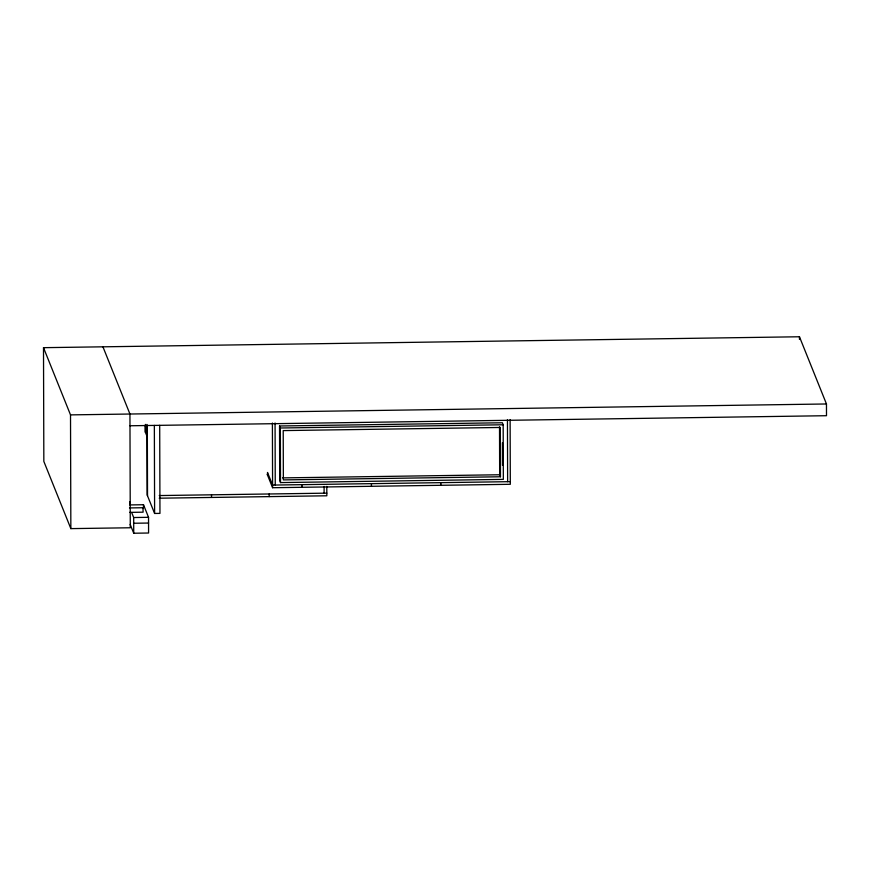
<?xml version="1.0" encoding="UTF-8"?>
<svg xmlns="http://www.w3.org/2000/svg" width="870" height="870" viewBox="0 0 870 870"><rect width="100%" height="100%" fill="white"/><g stroke="black" fill="none" stroke-linecap="round" stroke-linejoin="round"><path stroke-width="1.3" d="M142.908 508.537L143.006 507.732L143.093 512.18L129.586 512.376M102.932 346.815L129.945 414.022L130.282 527.764L70.851 528.623L43.837 461.415L43.5 347.674L799.454 336.766L826.467 403.974L826.5 415.708L129.978 425.767M43.5 347.674L70.513 414.881L826.467 403.974M279.542 425.985L502.371 422.766L503.175 424.777L503.338 479.381L280.51 482.589L279.705 480.577L279.542 425.985L280.347 427.996L280.51 482.589M280.347 427.996L503.175 424.777M282.554 477.891L499.663 474.759L500.478 476.771L283.359 479.903L283.218 430.596L500.326 427.464L500.478 476.771M510.309 481.654L272.582 485.079L267.514 472.464L267.525 475.107M267.21 474.346L272.593 487.722L510.309 484.296L510.124 419.601M159.243 495.563L326.815 493.149M159.243 498.205L326.826 495.791L326.794 486.363M129.978 504.926L143.485 504.73L148.542 517.313L148.585 533.016L133.73 533.234L130.185 524.425M129.499 507.928L143.006 507.732M146.932 424.44L147.139 494.889L154.61 513.463L159.96 513.387L159.699 425.332M131.664 512.495L133.686 517.53L148.542 517.313M133.697 523.251L148.563 523.044M324.086 493.062L324.118 486.395M146.965 436.185L145.268 431.955L145.246 425.278M129.869 501.729L130.326 505.394M799.454 336.766L799.454 339.376M507.449 419.644L507.634 481.686M502.425 442.743L502.49 465.374M499.521 426.778L499.663 474.759M440.872 482.654L440.883 485.297M371.436 483.655L371.446 486.297M301.999 484.655L302.01 487.298M275.072 422.994L275.257 485.047M272.397 423.027L272.593 487.722M269.167 493.975L269.178 496.618M211.519 494.812L211.53 497.455M154.349 425.408L154.61 513.463M147.313 425.397L147.519 495.846M145.42 424.397L145.442 432.401M143.485 504.73L143.485 507.34M133.686 517.53L133.73 533.234M70.513 414.881L70.851 528.623"/></g></svg>
